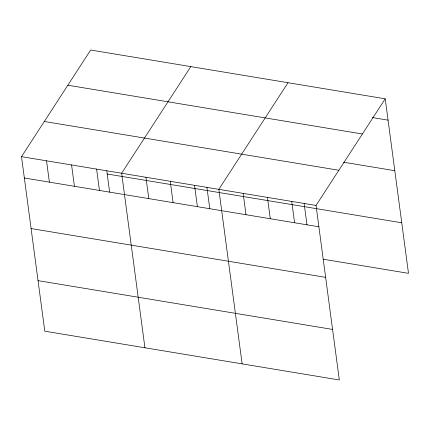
<?xml version="1.0" encoding="UTF-8"?>
<svg xmlns="http://www.w3.org/2000/svg" width="430" height="430" viewBox="0 0 430 430"><rect width="100%" height="100%" fill="white"/><g stroke="black" fill="none" stroke-linecap="round" stroke-linejoin="round"><path stroke-width="0.64" d="M385.215 98.809L316.034 205.449L339.324 379.975L44.784 331.191L21.5 156.66L90.676 50.025L385.215 98.809L408.5 273.34L323.123 259.199M190.818 66.612L121.642 173.247L144.931 347.779M288.014 82.71L218.838 189.345L242.128 363.877M372.299 117.54L388.059 120.153M67.849 85.215L362.382 133.999M343.581 162.218L394.804 170.705M44.328 121.47L338.862 170.258M21.5 156.66L316.034 205.449M107.22 174L401.754 222.788M24.349 178.004L318.883 226.787M31.094 228.556L325.628 277.339M38.044 280.639L332.578 329.423M304.128 203.471L306.977 224.836M291.739 201.423L294.582 222.761M267.438 197.397L270.287 218.741M243.138 193.371L245.987 214.715M206.932 187.373L209.781 208.733M194.537 185.325L197.386 206.663M170.242 181.299L173.086 202.637M145.942 177.273L148.791 198.617M106.79 170.785L109.639 192.151M96.605 169.103L99.454 190.442M71.573 164.953L74.417 186.298M46.537 160.809L49.385 182.148"/></g></svg>
